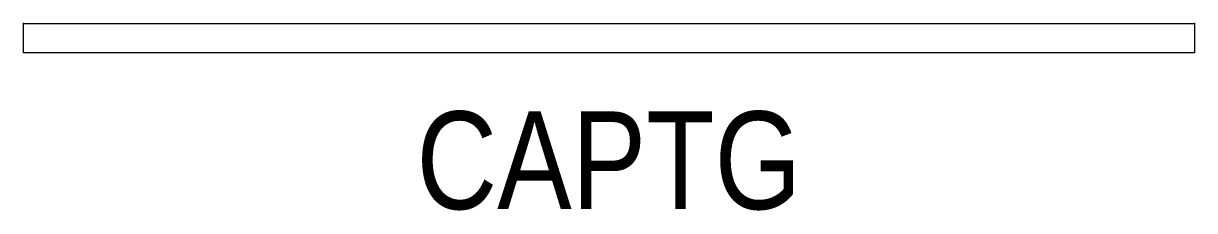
# Model space of a CAD drawing. Extents: x 0 to 30, y -4.8 to 0.
import ezdxf
from ezdxf.enums import TextEntityAlignment as Align

# ---------------------------------------------------------------- set-up
doc = ezdxf.new("R2010")
doc.units = 0
doc.header["$LTSCALE"] = 0.375
doc.header["$MEASUREMENT"] = 0
doc.layers.add('A-FURN-P-COMP', color=1, linetype='Continuous')
doc.layers.add('A-FURN-P-COMP-T', color=7, linetype='Continuous')
doc.styles.get("Standard").update_dxf_attribs({"font": 'ARIALN.TTF'})

msp = doc.modelspace()

# ---------------------------------------------------------------- linework, layer by layer
at = {"layer": 'A-FURN-P-COMP'}
for p, q in [((0, -0.75), (0, 0)), ((0, 0), (30, 0)), ((30, 0), (30, -0.75)), ((30, -0.75), (0, -0.75))]:
    msp.add_line(p, q, dxfattribs=at)
for p in [(0, 0), (30, 0)]:
    msp.add_point(p, dxfattribs=at)

# ---------------------------------------------------------------- texts
at = {"layer": 'A-FURN-P-COMP-T', "flags": 1}
for tag, s in [('CAPPN', '981830T'), ('CAPMG', 'STC'), ('CAPMC', 'SC9'), ('CAPQT', '1'), ('CAPDH', '0.000000'), ('CAPGC', '')]:
    msp.add_attdef(tag, (0, 0), s, height=0.001, dxfattribs=at)
at = {"layer": 'A-FURN-P-COMP-T'}
msp.add_attdef('CAPTG', text='TB/30', height=2.5, dxfattribs=at).set_placement((15, -4.75), align=Align.CENTER)

doc.saveas('drawing.dxf')
